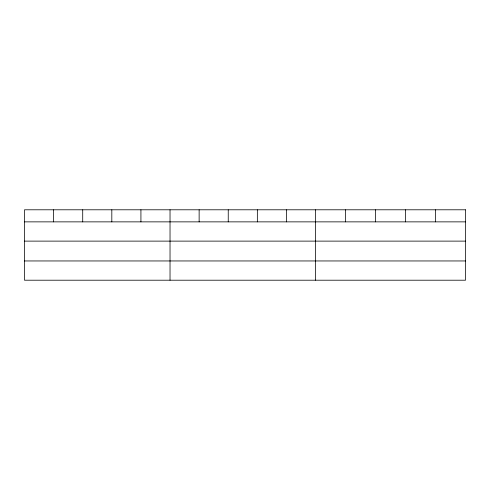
<?xml version="1.0" encoding="UTF-8"?>
<svg xmlns="http://www.w3.org/2000/svg" width="490" height="490" viewBox="0 0 490 490"><rect width="100%" height="100%" fill="white"/><g stroke="black" fill="none" stroke-linecap="round" stroke-linejoin="round"><path stroke-width="0.73" d="M24.5 221.866L465.5 221.866M24.5 241.117L465.5 241.117M24.5 260.956L465.5 260.956M435.512 209.793L435.512 221.866M405.524 209.793L405.524 221.866M375.536 209.793L375.536 221.866M345.548 209.793L345.548 221.866M315.56 209.793L315.56 280.207M286.454 209.793L286.454 221.866M257.348 209.793L257.348 221.866M228.242 209.793L228.242 221.866M199.136 209.793L199.136 221.866M170.03 209.793L170.03 280.207M140.924 209.793L140.924 221.866M111.818 209.793L111.818 221.866M82.712 209.793L82.712 221.866M53.606 209.793L53.606 221.866M465.5 209.793L24.5 209.793L24.5 280.207L465.5 280.207L465.5 209.793"/></g></svg>
